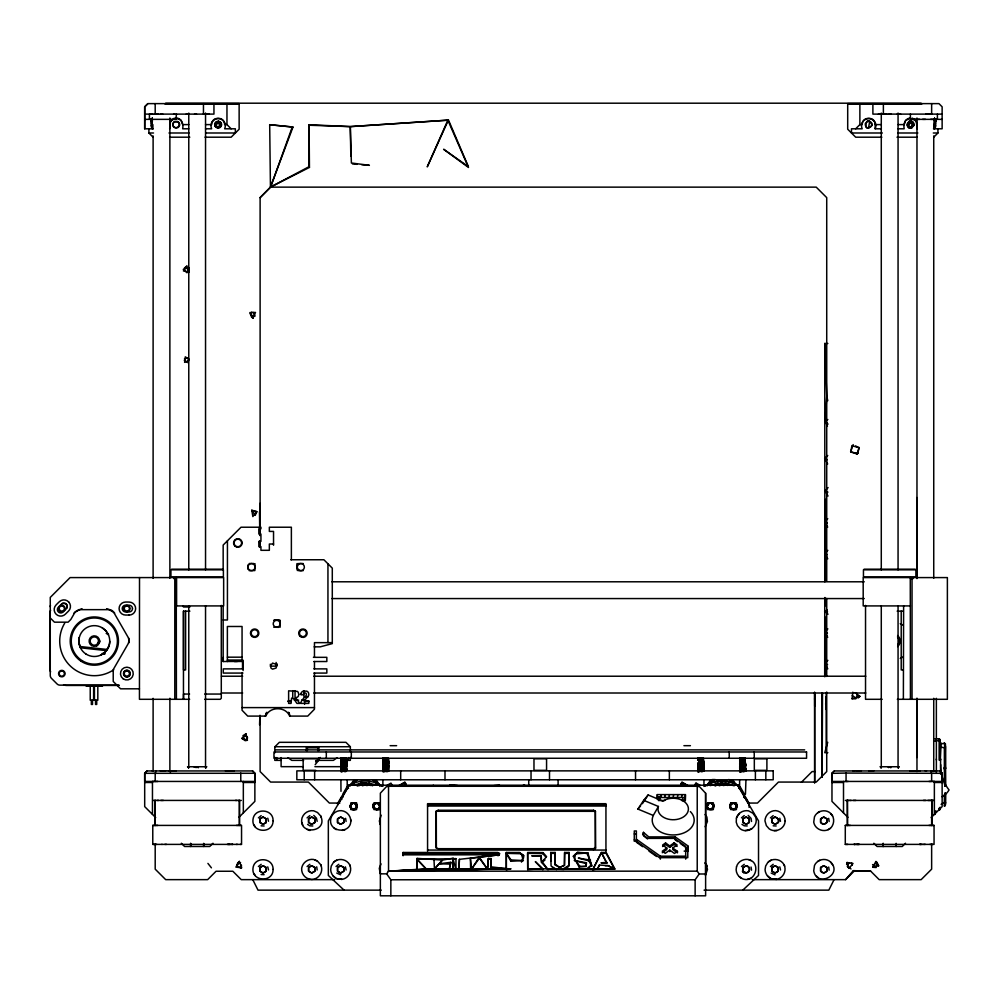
<?xml version="1.0" encoding="UTF-8"?>
<svg xmlns="http://www.w3.org/2000/svg" width="999" height="999" viewBox="0 0 999 999"><rect width="100%" height="100%" fill="white"/><g stroke="black" fill="none" stroke-linecap="round" stroke-linejoin="round"><path stroke-width="1.5" d="M153.346 128.796L144.693 128.796L144.693 106.806L147.889 103.621L239.136 103.621L239.136 129.221L231.156 137.2L204.995 137.2M252.535 770.953L147.09 770.941L144.693 773.338L144.693 781.443L254.87 781.443L254.857 773.276L252.535 770.953L254.87 773.338L254.87 801.373L238.886 817.357M152.248 124.688L152.248 126.698L150.999 126.698L152.248 126.686L152.248 120.879L150.999 120.829M152.248 119.118L152.248 118.307L152.248 120.28L150.999 119.705L152.248 119.88L152.248 125.075L150.999 125.075L152.248 125.075M155.757 800.424L154.87 800.424L154.882 825.411L239.448 825.411L239.448 800.424L238.436 800.424M154.558 825.411L152.772 825.411L152.772 844.392L241.546 844.392L241.546 825.411L236.438 825.411M260.115 534.515L260.115 197.627L270.442 187.138L309.44 167.407L309.078 124.713L350.299 126.611L447.852 120.167L468.494 167.47L443.618 149.251L468.406 166.683M379.945 804.058C382.242 810.926 370.916 811.001 373.226 804.07M380.357 873.838L386.65 873.838L388.536 871.19L388.536 786.275L697.227 786.275L699.637 786.787L705.619 793.218L705.619 895.803L380.357 895.803L380.357 793.181L386.338 786.737L388.536 786.275M499.363 786.013L499.363 784.914M569.068 852.472L568.943 865.559L567.195 867.482L569.08 865.559L569.068 852.472L564.622 852.472L564.622 865.284L559.665 867.432L555.194 864.959L555.157 852.472L550.711 852.472L550.874 861.113M595.454 847.314L595.466 811.325L593.493 810.251L438.274 810.251L436.151 811.263L436.163 847.627L438.136 848.688L593.656 848.688L595.454 847.314L595.466 848.7L595.242 811.45L593.493 810.251M685.689 859.152L685.689 846.415L674.325 838.373L647.889 838.373L642.669 834.689L643.431 832.342L648.751 836.887L675.199 836.887L687.787 845.791L687.787 857.666L659.465 857.666L634.278 839.847M705.619 793.218L705.619 873.988L699.225 873.988L695.129 879.769L695.129 895.803M826.198 702.584L826.198 696.84L826.198 697.727M834.365 770.941L831.967 773.338L831.967 781.443L942.132 781.443L942.132 773.313L939.734 770.941L834.29 770.953L831.967 773.276L831.967 801.373L847.939 817.357M916.97 757.529L916.97 698.363L916.97 771.553M916.97 497.527L916.97 578.483L916.97 117.994M931.955 800.424L931.955 825.411L931.955 800.424L927.909 800.424M928.945 825.411L934.053 825.411L934.053 844.392L931.493 844.392M934.577 119.168L934.577 118.469L934.577 125.062L935.838 125.075L934.577 125.062M934.577 124.101L934.577 119.705L935.838 119.705L934.577 120.217L935.838 121.129M936.363 759.927L936.363 759.04M939.122 760.139L939.135 740.534L940.209 739.859L939.247 738.86L940.159 739.984L940.146 743.069M944.754 786.013L945.354 745.716L945.391 768.506L944.317 769.055L945.354 767.669M155.195 781.443L155.207 773.051L156.181 770.941M259.815 546.291L259.827 541.695M259.84 535.564L259.902 503.384L259.902 534.952M523.526 858.054L523.638 855.544L519.218 852.509L506.318 852.472L506.318 869.692L510.764 868.843L491.171 867.956L491.196 858.628L488.349 858.403L487.524 869.18L388.536 871.19L426.86 868.793L455.956 868.793M814.66 692.295L814.684 699.6M846.053 781.443L846.066 773.064L942.132 773.313L942.132 806.618L931.155 817.607M935.838 119.705L934.577 119.705L934.577 120.979L935.838 120.991M940.171 759.877L940.159 739.984M940.571 759.927L940.571 758.978L940.571 774.05M944.754 793.406L944.742 803.683L944.754 793.331M945.379 785.326L945.316 766.62L944.192 767.569L945.504 768.069L944.754 769.255L944.767 786.163M735.476 809.565L731.518 809.065L729.969 806.717L729.982 804.133L729.994 808.216M822.127 777.247L822.502 693.406M940.284 760.451L941.145 743.056L940.946 744.18L940.109 742.045L940.121 746.478L940.646 744.155L944.405 743.119L945.429 743.768L945.429 785.489M259.902 511.775L259.79 535.302L259.49 511.775M453.134 858.253L453.071 869.018L455.956 869.692L455.956 858.641L417.082 859.29L416.683 869.105L417.157 858.403L442.482 860.052L453.134 858.253L453.071 869.018L434.465 868.968L388.536 871.19L697.227 871.165L699.225 873.988M814.684 698.289L814.684 706.118M824.699 676.273L824.737 616.583M945.429 794.392L945.366 804.282L945.366 793.044M337.525 822.464L337.55 818.805L340.709 817.02L343.843 818.793L343.893 822.452L340.709 824.325L337.525 822.464L340.709 824.287L343.893 822.452L343.856 818.83L340.709 817.02L337.562 818.83L337.562 822.477M824.787 676.798L824.737 598.126M945.429 793.169L945.416 805.032L944.355 805.931L944.392 794.692M657.255 799.05L657.305 794.605L685.414 794.617L685.339 800.536L681.58 800.499M824.849 581.855L824.762 343.481L827.846 343.481M493.906 785.639L499.363 785.239M824.812 606.293L824.924 597.514M152.248 124.076L152.248 118.307L152.248 128.796M744.455 794.255L743.855 797.414L744.455 794.255L740.222 786.912C730.182 779.495 715.684 779.083 705.232 785.901M712.387 809.565L708.428 809.065L706.892 806.668L708.104 803.633L710.701 802.846L712.662 803.82L713.686 805.781L712.687 808.553L711.425 809.402L708.553 809.14L706.905 806.792L706.905 804.158L706.905 808.216M555.144 864.222L559.665 867.432L564.285 865.309L564.622 852.472M150.986 119.73C152.785 118.569 152.959 122.877 150.999 121.741M188.873 271.903L186.85 265.746L183.416 270.941L188.873 271.903L188.961 269.006M433.129 786.076L433.266 785.226M876.248 866.058L876.423 861.638L878.633 865.808L872.701 867.269L875.936 861.413L878.633 865.808M470.616 869.03L470.404 858.266L479.258 857.229L479.408 858.178L471.491 869.13L463.336 868.843L458.978 869.692L459.403 859.34L499.313 854.807L499.537 853.396L402.834 853.371L403.134 855.743L403.121 852.472L497.952 852.472L499.313 854.807L497.952 855.731L499.537 853.396M458.978 869.692L459.403 859.34M685.264 800.536L685.414 794.617M373.226 806.518C372.927 799.899 383.828 804.058 378.708 808.84A3.447 3.447 0 0 1 375.124 809.252L373.676 807.879M706.905 806.792L708.578 803.296L712.437 802.834M356.693 806.88L355.082 803.396L352.709 803.046L350.824 804.445L350.274 806.268L350.986 808.166L352.51 809.265L355.669 808.503L356.693 806.73L354.92 803.296L352.46 803.084L350.262 806.455L352.684 809.34L354.595 809.202L356.693 806.73M825.723 354.283L824.762 343.481L826.785 396.191L825.149 420.691L827.422 426.336M491.171 867.956L491.196 858.628L488.349 859.302L487.524 869.18L506.231 868.68L491.258 866.845M586.438 862.786L585.864 863.486L574.238 860.489L586.438 862.786L586.188 866.345L579.133 867.032L573.339 856.28L577.472 852.422L587.949 852.934C592.694 871.715 594.055 869.23 587.012 853.521L577.472 852.422L573.339 856.28M898.413 767.756L898.488 766.957L898.338 767.794M169.668 128.796L170.504 121.379L174.201 118.369M510.764 868.843L388.536 871.19L433.554 869.08L426.86 869.692L417.082 859.29L417.157 858.403M944.342 805.931L945.116 805.619L945.441 802.06L941.108 804.332M825.686 499.288L824.749 508.141L824.837 581.206M169.668 124.6L170.567 121.266L174.338 118.332M188.037 362.824L188.511 358.529M729.969 806.717L730.169 804.994L731.955 803.096L734.877 803.196L736.713 806.53L734.515 809.402L731.63 809.14L730.556 808.104L730.232 804.869L731.967 803.109L733.79 802.846L736.588 805.157A3.521 3.521 0 0 1 735.726 808.616L732.954 809.552L730.906 808.653L729.969 806.618L730.494 804.245L732.292 802.971L735.764 803.833L736.775 805.781L736.226 807.991L733.016 809.565M236.688 865.721L241.121 868.143L241.471 865.109M855.868 698.801L852.047 698.726L852.846 692.17M935.838 123.139L934.577 123.139L934.577 126.686L935.838 126.686L934.577 126.698L934.577 121.541M831.967 773.338L846.066 773.064M593.481 849.874L593.656 848.688M859.003 447.377L857.904 453.309L850.898 452.185L851.872 445.591L859.14 447.839L856.98 454.07L850.624 451.623L853.183 444.605M511.088 859.939L523.401 860.576L510.889 861.275L511.088 859.939L506.318 853.358L521.328 853.745L522.989 859.215M657.305 794.605L657.354 797.564L660.589 797.514L661.051 794.63M660.589 797.514L677.372 797.527L677.834 794.63M664.785 797.502L665.247 794.63M668.98 797.514L669.442 794.63M673.176 797.502L673.638 794.63M745.454 794.18L745.928 780.419M677.372 797.527L681.58 797.427L682.03 794.63M350.761 819.679C352.135 835.164 326.648 832.504 331.069 817.731A10.152 10.152 0 0 1 339.41 810.713C345.442 809.939 350.924 815.159 350.774 821.153M945.504 768.069L944.767 771.89M868.768 126.598L869.679 121.566M450.849 862.299L449.3 869.005L450.849 862.299L439.135 863.785L434.465 868.968L471.491 869.13L479.258 857.229L499.313 854.807L402.959 854.844M574.5 859.165L575.561 853.883L587.949 852.934M846.615 864.547L847.04 862.499L853.021 863.461L849.1 868.343L847.314 866.495M911.85 127.86L912.449 125.087M155.682 817.607L144.693 806.618L144.693 773.338L147.09 770.941M735.876 808.166L733.953 809.427L730.569 807.766L730.119 805.931L730.981 804.058L734.44 803.196L736.313 805.019L735.788 808.278L733.691 809.44L731.605 808.878L730.157 805.743M707.03 805.918L709.727 802.971L712.125 803.571L713.461 806.193L711.987 808.915L708.766 809.04L707.504 807.791L707.03 805.918L707.854 804.083L709.977 802.959M356.855 804.058C359.228 809.702 349.5 811.7 350.199 805.619C351.273 799.849 360.352 804.719 355.632 808.84A3.571 3.571 0 0 1 351.785 809.352M713.686 805.781L713.149 807.991L709.939 809.565L707.829 808.653L706.892 806.618L707.404 804.245L709.203 802.971L711.138 802.896L713.498 805.157A3.521 3.521 0 0 1 712.637 808.616L709.864 809.552M170.479 772.202L170.18 770.941M827.734 742.307L824.762 752.684L827.846 752.684M402.834 853.371L403.121 852.472M521.478 862.112L523.638 855.544L519.218 852.509M546.166 857.379L542.732 853.583L543.069 852.622L527.634 852.472L527.722 869.567L542.869 868.793L542.869 869.692L535.314 861.613L542.869 868.793M318.594 760.364L315.172 764.672M66.945 607.854L66.596 604.432A2.46 1.798 45 0 0 65.809 603.671L62.388 603.446M109.028 645.741L106.443 650.624L80.457 647.802L79.058 643.244A36.938 23.739 6.2 0 1 79.296 637.649L79.146 638.361A37.163 23.889 6.2 0 0 78.933 641.982L79.895 646.503L107.268 649.475L108.741 646.565A36.901 23.714 6.2 0 0 109.753 641.246M826.722 581.306L826.722 197.627L816.22 187.138L270.442 187.138L292.969 127.085L292.295 126.935L270.604 187.138L260.115 197.627M255.881 514.123L256.818 511.65L251.81 510.214L252.847 516.57L256.818 511.65L252.322 511.038L251.81 510.214M379.707 807.08L378.459 803.658L375.349 803.208L373.389 806.255L375.387 809.153L378.384 808.865L379.795 806.842L379.395 804.682L377.572 803.084L375.162 803.283L373.738 804.757L373.451 806.905L376.473 809.44L378.521 808.753L379.795 806.842M381.006 863.86L379.295 868.306L380.144 873.226M218.431 128.009L220.492 122.765M186.963 272.814L188.499 268.881M252.934 318.256L255.507 312.425L249.825 312.587L252.934 318.256L251.186 316.596M730.119 805.931L732.579 803.059M735.788 808.278L736.363 805.132L734.315 803.171L732.404 803.121M96.853 645.666L99.45 639.934M736.7 804.07L735.851 808.503L734.265 809.452M589.472 867.294L591.146 865.284L586.463 868.98L614.885 869.005L608.116 865.634L599.425 865.034L597.477 869.03L592.744 869.692L601.46 852.472L606.168 852.472L614.885 869.005L527.634 868.793M833.853 880.069L828.82 890.146L704.07 890.146M736.75 817.257L739.422 813.423M320.254 757.479L318.132 760.364M705.419 875.474L707.479 869.417L706.393 864.684L704.819 862.936M592.744 869.692L601.46 852.472M381.156 815.184L379.37 820.991L380.144 824.512M653.284 815.459L658.416 806.468L643.681 800.336L637.924 809.078L653.284 815.459A20.991 14.835 0 0 0 676.286 834.802A20.991 14.835 0 0 0 690.334 811.563M337.762 804.295L342.357 796.328M337.762 804.732L347.202 788.361L348.539 788.361M694.38 785.714L695.878 783.116M694.717 785.714L696.216 783.116L700.112 785.364M337.425 803.77L342.07 795.816M349.313 785.214L328.334 820.891L328.334 875.449L344.068 890.146M944.417 768.331L945.366 766.77L945.391 768.506L944.417 768.331L945.329 768.656L945.429 785.676M239.36 861.4L235.876 867.12L241.733 867.756L239.36 861.4L237.462 863.261M707.017 805.182L707.841 803.845M730.094 805.182L730.931 803.845M642.382 803.708L648.139 794.967L662.874 801.098A15.21 10.752 0 0 1 687.112 804.632A15.21 10.752 0 0 1 674.575 819.704A15.21 10.752 0 0 1 658.416 806.468M214.897 126.149L218.331 120.954L220.342 127.11L214.897 126.149L217.258 127.385M705.169 826.785L707.417 821.465L706.88 817.007L705.082 814.472M658.89 798.963L660.439 796.94M541.233 855.706L532.017 855.881L541.233 855.706L541.57 862.399L548.051 869.692L542.22 861.787L546.565 856.643L543.069 852.622M250.212 313.998L251.748 312.125M637.924 809.078L640.596 805.856M643.681 800.336L648.139 794.967M752.222 879.644L845.604 879.644L853.321 870.641L870.791 871.253L879.182 879.644L921.153 879.644L931.642 869.155L931.642 844.18M579.133 867.032L579.782 866.295L586.188 866.345L585.864 863.486M939.122 808.478L940.159 809.053L939.21 810.152L940.196 809.24L940.146 807.18M944.392 784.065L944.367 747.627L945.379 746.478L944.405 743.119M244.056 739.934L241.908 738.398L245.954 733.84L247.39 740.284L245.117 740.696L247.627 737.886M458.978 868.793L434.465 868.968L442.482 860.052L439.135 863.785L450.499 864.098M828.021 496.053L825.149 490.821L828.084 487.587M196.004 767.619L197.153 766.957L198.339 767.756M888.523 767.619L889.659 766.957L890.846 767.756M659.415 798.676L661.375 796.628M827.796 668.818L824.899 663.461L827.859 660.351M827.771 558.803L824.812 553.496L827.834 550.337M63.761 611.276L63.474 611.563A3.359 3.359 0 0 1 58.604 612.162A3.359 3.359 0 0 1 58.342 607.255A95.392 95.392 0 0 1 61.613 603.995A3.359 3.359 0 0 1 66.359 604.145A3.359 3.359 0 0 1 66.196 608.891L65.509 609.54A3.359 3.359 0 0 1 64.823 610.214L64.535 610.489M827.721 637.325L824.812 631.955L827.859 628.87M184.153 268.469L185.951 266.658M105.307 651.91L104.246 652.884A3.809 0.887 -34.1 0 1 103.122 653.771L100.724 655.107M827.696 527.122L824.699 521.74L827.771 518.656M147.889 103.621L144.693 106.806L144.693 128.796M855.681 128.796L859.877 124.6L859.877 103.621M212.987 843.256L209.753 846.49L184.565 846.49L181.319 843.243M933.74 137.2L937.936 132.992L937.936 128.796M801.373 782.304L812.1 771.578L815.072 771.578M845.604 879.644L853.995 871.253L870.791 871.253M905.519 843.243L902.259 846.49L877.085 846.49L873.838 843.256M827.671 463.961L824.674 458.504L827.746 455.494M346.641 762.062L341.496 762.574L342.245 762.986M346.641 761.013C334.34 761.388 347.739 762.262 346.104 760.913M346.616 762.349L341.483 762.587M346.616 763.136L341.496 763.623L346.616 763.361M346.104 767.207C348.102 768.243 339.772 767.657 342.245 768.231M384.215 761.937L383.454 761.538L388.074 760.913M383.454 761.8L388.074 761.176M384.453 767.207L383.466 766.77L388.074 766.158M388.586 762.087L383.466 762.612L388.586 762.312M388.611 765.209C376.024 765.571 389.972 766.433 388.074 765.109M702.709 759.49L698.226 759.702L702.622 759.053M703.358 763.398L698.251 763.661L703.358 763.361M698.076 771.615L702.846 770.354M740.734 767.157L740.222 766.77L744.817 766.158M740.197 767.844L745.354 767.319L740.734 767.944M745.329 763.136L740.222 763.661L745.329 763.361M740.734 765.846L745.354 765.209L740.734 766.108M540.996 857.791L541.57 862.399L544.617 860.064M911.7 121.553L907.204 125.774L912.237 127.61L911.7 121.553L913.061 122.315L907.179 124.675L910.676 127.06M742.794 890.146L758.528 875.449L758.528 820.891L737.549 785.214M940.321 747.976L941.133 747.24L944.367 747.627M858.054 698.001L859.889 696.365L855.306 692.694M847.364 864.734L849.262 863.049M856.98 454.07L857.904 453.309M307.08 817.869L309.865 815.609M258.391 817.869L261.164 815.634M258.391 866.545L261.164 864.31M307.08 866.545L309.852 864.31M336.039 866.545L338.811 864.31M741.483 817.831L744.255 815.596M741.483 866.545L744.255 864.31M770.429 866.545L773.201 864.31M770.429 817.869L773.201 815.634M342.145 759.277L340.909 758.99L342.145 758.828M340.909 759.115L341.845 758.978M340.934 761.101L346.278 760.689M341.333 763.398L346.278 762.786M341.845 764.098L340.909 764.36L346.278 763.835M340.934 765.434L341.845 765.147M342.482 766.158L341.009 766.508M346.553 761.85L346.965 761.55M341.333 767.594L342.482 767.207M341.333 768.643L346.278 768.031M347.177 764.735L346.553 764.997M347.177 765.821L346.553 766.046M341.146 770.716L342.145 770.679M346.278 770.916L340.909 771.703L342.482 771.403M347.177 768.93L346.553 769.193M383.304 759.203L387.849 758.266M382.904 760.189L384.453 759.864M382.904 761.238L383.816 760.951M384.453 758.94L388.936 758.653M388.074 764.06L382.904 764.385L383.541 764.123M382.879 764.36L383.816 764.098M384.116 761.063L388.936 760.751M383.304 765.496L383.816 765.147M388.936 761.55L387.6 761.912M384.116 767.22L382.904 767.494L383.541 767.269M384.453 768.256L382.904 768.543L383.541 768.318M388.936 764.947L387.6 765.059M383.117 770.716L384.453 770.354M382.879 770.654L384.116 770.679M382.879 771.703L388.524 770.941M698.313 764.123L697.889 764.422M697.764 767.332L698.313 767.269M703.933 762.674L698.9 763.161M703.933 764.772L702.384 765.059M702.384 766.108L703.958 765.808L703.296 765.696M697.652 771.703L698.9 771.727M698.588 769.617L703.958 768.955L698.763 769.255M702.384 769.255L703.933 768.93M702.709 770.291L703.933 769.979L702.384 770.304M702.709 771.34L703.958 771.053L703.296 770.941M739.735 758.94L740.871 759.277M740.047 760.127L740.871 760.326M739.622 760.164L740.734 759.814M739.622 761.213L745.266 761.063M741.196 763.011L740.047 763.398M739.622 763.311L740.734 762.961M740.047 764.322L740.284 764.472M739.622 764.36L740.559 764.098M739.622 766.458L741.196 766.158M739.622 767.507L741.196 767.207M739.622 768.556L744.992 768.031M739.622 770.654L740.871 770.366M745.691 765.996L745.266 765.696M739.622 771.703L740.871 771.415M745.691 770.192L744.68 769.842M745.691 771.253L744.68 770.891M315.934 761.775L317.395 760.364L333.379 760.364L337.15 757.704M541.57 862.399L544.842 859.964M665.571 842.956L665.571 844.442L669.767 847.402L669.767 845.928L665.571 842.956L662.599 845.054L666.808 848.026L666.808 849.5L662.275 852.709M662.599 846.54L665.571 844.442M666.808 848.026L662.275 851.223L665.247 853.321L669.767 850.124L674.475 853.446L677.447 851.348L672.739 848.026L677.11 844.929L674.15 842.831L669.767 845.928M669.767 847.402L674.15 844.317L674.15 842.831M334.19 861.775L336.663 860.189M768.581 861.775L771.053 860.189M828.171 829.62L830.094 828.396M817.744 812.761L819.742 811.513M817.744 861.45L819.742 860.189M276.124 666.121L277.06 663.885L276.111 668.019L272.552 669.168L270.954 668.019L270.354 664.285M438.274 810.251L436.276 811.463L436.363 848.326M245.954 733.84L242.982 735.639L247.09 736.625M711.188 809.452L713.673 806.543L713.623 804.07M266.196 822.502L266.196 818.83L263.049 817.045L259.902 818.83L259.877 822.489L263.049 824.35L266.196 822.502L266.196 818.868L263.049 817.045L259.902 818.868L259.902 822.502L263.049 824.312L266.233 822.477M266.196 871.19L266.196 867.507L263.049 865.733L259.902 867.519L259.877 871.178L263.049 873.039L266.196 871.19L266.196 867.544L263.049 865.733L259.902 867.544L259.902 871.19L263.049 873.001L266.233 871.165M775.062 817.032L771.94 818.868L771.915 822.477L775.099 824.35L778.246 822.502L778.271 818.855C769.317 814.322 782.08 818.606 778.246 822.502L775.099 824.312L771.94 822.502L771.94 818.868L775.099 817.045M749.325 871.165L746.141 873.039L742.969 871.165L742.994 867.507L746.141 865.733C750.699 865.983 750.724 872.751 746.153 873.001L742.994 871.178L742.994 867.507L746.153 865.733L749.3 867.544L749.3 871.178M828.034 614.185L824.637 611.413L827.135 609.964M387.063 785.364L390.959 783.116L392.457 785.714M398.626 785.776L404.682 782.279L405.731 784.09M398.951 785.776L405.007 782.279L406.056 784.09L403.633 785.489M595.466 811.325L436.151 811.263M309.078 124.713L309.078 166.683L270.442 187.138L269.693 124.713L292.295 126.935M236.825 864.51L240.572 862.686M707.105 784.789C716.733 779.482 729.108 779.844 738.398 785.701M589.01 860.876L590.521 860.176L578.359 858.066L589.01 860.876L591.346 865.683M184.44 358.953L187.263 357.717M827.859 419.53L825.149 420.691L828.021 424.15M751.623 829.058L745.142 830.594M188.761 360.676L184.59 362.362L185.302 356.818L188.936 359.29M355.557 802.846L351.061 803.87L350.349 807.354M378.646 802.846L374.138 803.87L373.426 807.354M711.188 785.239L717.894 783.378M341.908 879.382C348.663 878.421 352.647 870.791 349.638 864.684C346.428 858.915 338.249 857.679 333.516 862.274L331.256 866.021L330.669 869.592A10.614 10.614 0 0 0 336.451 878.596L341.908 879.382L336.451 878.596M776.31 879.382C783.054 878.421 787.05 870.791 784.028 864.684C780.818 858.915 772.652 857.679 767.906 862.274L765.659 866.021L765.059 869.592A10.614 10.614 0 0 0 770.841 878.596L776.31 879.382L770.841 878.596M710.127 785.614L721.078 783.129L730.356 784.327M346.641 767.319L341.496 767.819L342.245 767.969M383.466 767.032L388.074 766.42M698.251 759.69L702.622 759.315M698.251 771.228L702.846 770.616M740.222 767.032L744.817 766.42M214.723 124.575L219.043 123.214M184.69 268.918L189.011 267.57M852.047 698.726L859.889 696.365M341.009 760.127L342.145 759.877M341.845 760.951L341.009 761.25M346.553 760.801L346.778 760.476M340.934 763.298L341.845 763.049M347.177 761.725L346.278 761.475M342.844 765.084L341.009 765.459M346.278 765.933L340.909 766.333M340.934 767.494L346.278 766.72M340.934 768.543L342.482 768.256M382.904 759.09L383.816 758.853M389.073 765.846L387.6 766.108M384.453 769.305L382.904 769.63M383.117 771.515L383.541 771.465M703.845 761.65L698.588 762.262M703.845 761.775L702.384 761.912M697.764 766.283L698.313 766.221M744.355 758.765L745.504 758.378M745.266 763.948L745.816 763.661M745.928 764.759L744.68 764.735M745.928 765.808L745.266 766.046M745.266 769.193L745.928 768.955L744.68 768.793M740.871 771.727L739.647 771.69L744.355 771.228M745.928 770.004L744.68 769.979M745.928 771.178L744.68 771.028M342.307 830.406L345.142 829.669M747.751 879.12L750.586 878.371M455.956 858.641L453.134 859.302L455.956 869.692M341.009 758.104L341.808 757.941L340.934 758.091M383.104 758.004L384.116 758.216L383.117 758.129M341.67 771.178L346.641 770.729L341.67 771.053M383.641 771.178L388.611 770.729L383.641 771.053M703.296 761.063L698.763 761.65M703.296 761.325L698.763 761.912M703.296 762.112L698.251 762.612L703.296 762.374M745.266 761.325L740.734 761.912M745.266 762.112L740.222 762.612L745.266 762.374M346.553 758.703L346.965 758.653M342.245 759.839L340.934 760.014L342.145 760.326M341.845 762L340.909 762.137L346.278 761.738M346.965 762.849L342.145 763.161M346.553 767.095L346.965 766.795M342.482 769.305L340.909 769.48L346.278 769.093M389.073 761.65L388.249 761.475M341.009 770.616L342.482 770.354M388.936 762.849L387.6 762.961M383.541 766.221L382.879 766.458L384.453 766.158M387.6 767.157L388.936 766.795M382.979 768.518L388.074 768.256M383.816 768.431L389.148 767.881M387.6 769.255L388.936 768.893M697.889 759.964L702.622 760.102M703.196 764.098L697.652 764.235M703.845 763.748L698.9 764.21M703.845 765.846L698.9 766.308M697.889 768.368L698.313 768.318M697.889 770.466L703.383 769.68L698.763 770.042M697.889 771.515L698.313 771.465M744.68 768.93L745.816 768.993M697.652 757.941L698.563 757.941L697.889 758.129M740.047 758.154L739.735 758.104M910.551 118.082C905.082 118.094 903.171 124.276 904.157 128.796L898.051 128.796M342.245 765.084L341.483 764.947L346.104 764.322M346.291 765.559L341.496 765.758L346.778 765.846M346.291 768.718L341.496 768.868L346.778 768.993L345.629 769.255M384.215 765.084L383.454 764.947L388.074 764.322M384.215 769.28L383.454 769.155L388.074 768.518M702.846 758.241L703.383 757.941M745.354 757.941L744.817 758.241M910.713 118.082L905.594 120.467L904.157 124.6L898.051 124.6M341.146 770.591L346.278 770.142M346.104 770.354L346.965 770.067M387.6 770.304L388.936 770.067M698.9 758.965L703.533 758.378M703.533 758.678L702.709 758.303M703.533 759.727L702.709 759.352M697.889 763.248L699.225 763.011M739.859 759.053L741.196 758.815M739.859 761.151L740.559 760.951M739.859 762.2L740.559 762M739.859 764.297L741.196 764.06M740.559 765.147L739.647 765.296L744.992 764.884M744.817 770.354L745.928 770.129M346.104 759.065L341.483 759.44L346.104 758.803M388.074 759.065L383.454 759.44L388.074 758.803M346.104 766.42L341.483 766.795L346.104 766.158M346.104 769.567L341.483 769.942L346.104 769.305M346.104 770.566L345.629 770.304M388.074 769.567L383.454 769.942L388.074 769.305M698.763 760.389L702.622 760.364M698.763 763.798L699.225 764.06M698.763 764.585L703.196 764.36M744.592 759.315L740.546 759.789M702.846 765.109L698.763 765.846M744.592 760.364L740.734 760.863M698.763 766.895L703.358 766.508L698.251 767.032L699.225 767.207M702.846 767.207L698.251 767.856L702.846 767.469M702.846 768.256L698.763 768.993M745.167 764.36L740.734 765.059M740.734 768.993L745.329 768.606L740.734 769.255M740.734 770.042L745.329 769.655L740.734 770.304M740.734 771.091L745.354 770.729L740.734 771.353M744.817 770.566L744.68 770.291M934.877 741.033L939.135 740.534M150.999 118.956L152.248 118.819M345.879 758.266L341.496 758.641L342.245 758.79M342.245 759.577L341.82 759.789M345.879 760.364L341.496 760.739L342.245 760.888M342.245 761.675L341.496 761.787L342.245 761.937M342.245 763.773L341.496 763.885L342.245 764.035M384.215 759.577L383.791 759.789M387.849 760.102L383.466 760.476L387.849 760.364M384.215 760.626L383.466 760.776L384.453 760.913M342.245 765.871L341.496 765.983L342.245 766.133M342.245 766.92L341.496 767.032L342.245 767.182M384.215 762.724L383.466 762.836L384.453 763.011M388.411 763.049L383.466 763.623L388.411 763.311M384.215 763.773L383.466 763.885L384.453 764.06M384.215 764.56L383.466 764.672L384.215 764.822M342.245 769.018L341.496 769.13L342.245 769.28M342.245 770.067L341.496 770.179L342.245 770.329M384.215 765.871L383.466 765.983L384.215 766.133M388.074 767.207L383.466 767.819L388.074 767.469M384.215 767.969L383.466 768.081L384.215 768.231M384.215 768.755L383.466 768.868L384.215 769.018M384.215 770.067L383.466 770.179L384.116 770.366M150.999 120.292L152.248 120.167M346.778 758.553L342.482 758.94M342.482 759.989L346.278 759.377M346.553 759.752L346.778 759.427M346.553 760.664L342.145 761.063M346.778 761.7L342.145 762.112M388.748 758.553L385.602 758.74M383.541 759.927L382.904 760.052L384.116 760.326M342.145 764.21L347.177 763.723L346.553 763.948M384.116 760.014L388.249 759.377M383.541 760.976L383.304 761.3M388.524 760.664L387.6 760.739M383.541 762.025L382.904 762.287M346.778 765.896L345.629 766.108M383.816 762L383.304 762.349M388.748 761.7L383.541 762.249M383.541 763.074L382.904 763.199L383.816 763.049M388.748 762.749L384.116 763.161M346.553 768.019L345.629 768.206M384.116 764.21L389.073 763.798L387.6 764.01M383.541 765.172L382.904 765.434M388.748 765.896L383.816 766.333M383.816 767.382L388.524 766.745M387.6 768.081L388.524 767.794M383.541 769.367L383.304 769.692M383.541 770.541L382.904 770.541M388.748 770.092L383.816 770.529M698.313 759.927L697.652 760.039M698.313 763.199L698.9 763.473M745.266 759.752L744.68 759.352M698.313 765.172L697.889 765.471M698.588 765.147L698.9 765.571M745.266 760.801L744.68 760.401M699.225 766.158L698.076 766.37L698.9 766.62M698.076 767.419L698.9 767.22M745.504 762.749L744.355 762.961M745.504 763.798L744.355 764.01M698.313 769.367L698.076 769.692M745.504 764.847L744.355 765.059M745.266 764.997L745.928 764.884M740.559 766.333L739.622 766.333M745.504 765.896L744.355 766.108M745.266 767.095L744.68 766.695M745.266 768.144L743.606 768.256M744.355 769.13L740.284 769.717M745.504 769.043L744.68 769.242M745.504 771.141L744.68 771.34M745.266 771.29L745.903 771.166M606.868 862.312L600.973 862.849L606.868 863.198L601.735 853.221L606.168 853.358L614.21 868.331M345.879 760.102L341.496 760.476L342.245 760.626M702.622 758.266L698.251 758.678L703.296 758.566M744.592 758.266L740.734 758.765M744.592 759.053L740.734 759.552M744.592 760.102L740.734 760.601M698.588 760.951L698.9 761.375M745.266 758.566L740.871 758.965M740.284 760.052L741.196 759.864M744.355 759.814L744.68 759.49M740.284 761.101L741.196 760.913M740.559 762.125L741.196 761.962M745.266 761.725L744.355 761.912M698.313 769.492L699.225 769.305M744.355 767.157L745.504 766.895L744.68 766.832M345.679 758.016L341.483 758.391L342.245 758.528M387.649 758.016L383.454 758.391L384.215 758.528M702.434 758.016L698.763 758.503M744.405 758.016L740.734 758.503M346.278 758.591L342.145 758.965M346.278 759.64L342.145 760.014M346.278 764.884L344.88 764.972M346.278 767.12L345.629 767.157M383.816 765.284L388.249 764.622M346.278 771.315L345.629 771.353M383.541 769.592L388.249 768.818M383.816 771.578L388.748 770.966M698.9 758.828L698.076 759.028L698.9 759.277M698.588 761.076L702.709 760.539M744.992 759.64L740.871 760.014M744.992 760.689L740.871 761.063M744.992 761.738L740.871 762.112M698.588 765.284L703.845 764.847L702.709 764.735M744.992 762.786L740.871 763.161M744.992 763.835L740.871 764.21M698.588 767.382L703.958 766.982L702.384 767.157M698.588 768.431L703.958 768.031L703.296 767.794M744.992 765.933L740.871 766.308M744.992 766.982L739.622 767.382M698.588 770.529L699.225 770.354M698.588 771.578L699.225 771.403M740.871 769.317L740.047 769.692M744.992 769.093L741.196 769.43M744.992 770.142L741.196 770.479M744.992 771.191L741.196 771.528M344.73 771.727L346.104 771.403M386.7 771.727L388.074 771.403M701.485 771.727L702.846 771.403M743.456 771.727L744.817 771.403M375.437 809.352L378.983 808.578A3.571 3.571 0 0 0 379.932 806.543L378.946 803.795L376.061 802.859M384.116 758.965L384.815 758.79M387.6 759.814L388.748 759.427M342.145 765.259L346.278 764.622M698.9 760.014L703.533 759.427M698.9 761.063L703.958 760.689L702.709 760.401M698.9 761.975L701.635 761.825M702.384 762.961L703.845 762.612M744.355 760.863L744.68 760.539M702.384 764.01L703.845 763.661M699.225 768.256L698.076 768.468L698.9 768.718M702.384 768.206L703.933 768.056L703.021 767.906M702.384 771.353L703.845 771.141L702.709 770.891M384.815 770.466L385.602 770.416M699.225 770.479L702.384 770.179M741.558 768.368L739.622 768.431M742.357 768.318L743.194 768.268M699.225 771.528L702.384 771.228M744.355 770.179L740.047 770.741M934.589 118.943L935.838 118.881M352.347 809.352L355.856 808.616A3.571 3.571 0 0 0 356.855 806.543L356.069 804.045M605.219 865.733L608.116 865.634L612.662 868.331M586.463 868.98L597.477 869.03L599.425 865.034M144.705 773.313L254.857 773.276M568.943 865.559L562.949 868.955L586.238 869.292M388.536 871.19L506.231 868.68M774.1 830.619L776.972 830.569M563.96 869.417L548.051 868.793M658.353 800.524L664.797 800.499M707.954 802.834L711.788 803.196L713.623 806.53L713.199 804.495L710.701 802.821M934.053 825.411L932.317 825.411M854.744 844.392L854.083 844.392M847.676 825.411L845.291 825.411L845.291 844.392L847.851 844.392M848.201 781.443L845.566 781.443M934.053 781.443L932.804 781.443M227.934 844.392L232.58 844.392M175.936 770.941L172.964 770.953L175.374 770.941M934.614 770.941L932.117 770.953M931.83 825.411L847.389 825.411L847.389 800.424L933.94 800.424M155.007 825.411L154.87 800.424M847.514 825.411L847.389 800.424M227.248 844.392L229.87 844.392M231.93 844.392L232.829 844.392M853.958 844.392L854.682 844.392M925.249 844.392L925.161 844.392M684.128 851.111L687.25 851.098L687.175 848.276M165.684 103.197L921.153 103.197M165.11 104.183L239.136 104.183M847.701 104.183L921.715 104.183M144.693 114.111L213.948 114.111L213.948 103.621M942.132 114.111L872.889 114.111L872.889 103.621M150.599 114.111L152.347 114.111M154.246 114.111L158.317 114.111M160.464 114.111L162.775 114.111M173.589 114.111L174.85 114.111M186.176 114.111L187.263 114.111M194.543 114.111L196.516 114.111M205.757 114.111L207.093 114.111M208.179 114.111L209.303 114.111M878.421 114.111L879.357 114.111M884.465 114.111L886.875 114.111M888.96 114.111L891.058 114.111M897.139 114.111L900.661 114.111M925.723 114.111L931.393 114.111M174.413 119.356L175.487 119.356M175.911 119.356L176.448 114.111M911.975 119.356L913.536 119.356M913.81 119.356L915.896 119.356M916.582 119.356L919.629 119.356M922.577 119.356L925.499 119.356M930.693 119.356L932.579 119.356M934.49 119.356L936.238 119.356M144.693 119.356L176.448 119.356M942.132 119.356L910.389 119.356L910.389 114.111M152.248 120.991L150.999 120.991L152.248 121.116M934.577 120.829L935.838 120.829M934.577 121.741L935.838 121.741M150.999 123.139L152.248 123.139L152.248 126.698M188.774 124.6L182.68 124.6L180.944 120.18L176.236 118.082M205.544 124.6L211.638 124.6C212.213 113.574 228.921 118.781 224.65 128.796L235.352 128.796L235.352 132.992L206.019 132.992M231.156 128.796L226.96 124.6L224.65 124.6C224.051 113.511 207.455 118.881 211.638 128.796L205.544 128.796M859.877 124.6L862.187 124.6C862.686 113.586 879.545 118.781 875.186 128.796L881.293 128.796M882.354 132.992L851.485 132.992L851.485 128.796L862.187 128.796C857.929 118.819 874.612 113.536 875.186 124.6L881.293 124.6M188.774 128.796L182.68 128.796C183.704 124.201 181.643 117.932 176.074 118.082M933.491 128.796L942.132 128.796L942.132 106.806L938.948 103.621L847.701 103.621L847.701 129.221L855.681 137.2L881.842 137.2M148.901 128.796L148.901 132.992L153.521 132.992M168.968 132.992L189.036 132.992M897.801 132.992L917.869 132.992M933.303 132.992L937.936 132.992M169.605 137.2L189.822 137.2M897.002 137.2L917.232 137.2M273.539 544.018L269.343 544.018L269.343 550.312L260.939 550.312L260.939 546.64L258.841 546.64L258.841 541.396L260.939 541.396L260.939 534.04L258.841 534.04L258.841 528.796L260.939 528.796L260.939 527.222L241.009 527.222L223.164 545.067L223.164 570.029M290.684 559.752L323.901 559.752L332.292 568.144L332.292 643.618L320.267 646.84L314.136 646.84M249.163 563.523L253.833 563.523M298.489 563.523L303.147 563.523M171.566 569.193L222.752 569.193M864.085 569.193L915.271 569.193M249.163 570.666L254.87 570.554L254.957 563.636M298.489 570.666L303.147 570.666M173.814 578.633L176.561 578.633L176.561 605.918M913.024 578.633L910.276 578.633L910.426 699.3M331.893 581.793L864.26 581.793M331.893 598.563L864.26 598.563M176.398 605.918L223.639 605.918L223.651 577.584L70.092 577.584L50.262 597.414L50.262 675.424A4.196 4.196 0 0 0 51.498 678.396L57.005 683.903A4.196 4.196 0 0 0 59.977 685.139L119.106 685.139M910.439 605.918L863.198 605.918L863.186 577.584L947.377 577.584L947.377 699.3L897.314 699.3M183.329 605.943L183.466 606.967L189.885 606.967M903.62 605.943L903.371 699.3M189.885 611.163L183.466 611.163L183.466 699.3M897.152 611.163L903.371 611.163M223.164 619.979L227.435 619.979L227.435 540.796M274.35 620.192L279.008 620.192M273.738 620.292L279.62 620.292M273.738 627.222L278.821 627.322M332.292 642.644L314.46 642.644L314.46 657.33M227.372 657.18L242.058 657.18M313.424 657.33L326.835 657.33L326.835 661.525L313.848 661.525M227.372 660.052L242.058 660.052M243.069 661.425L234.465 661.513M223.164 605.931L223.164 661.525L237.425 661.425M242.944 668.88L223.277 668.88L223.277 673.076L242.944 673.076M313.848 668.88L326.835 668.88L326.835 673.076L313.848 673.076M903.308 669.929L901.21 669.929L901.21 611.163M221.491 676.223L242.67 676.223M313.748 676.223L865.771 676.223M118.831 685.451L66.771 685.451A8.392 8.392 0 0 1 63.574 684.814M86.176 686.188L102.51 686.188M139.448 688.811L120.567 688.811L113.224 681.468L113.224 669.617L127.909 644.18A7.343 7.343 0 0 0 127.909 636.937L114.598 613.848A6.294 6.294 0 0 0 107.18 609.652L78.921 609.652L75.287 611.75L70.842 619.442L68.107 622.177L54.458 622.177L50.262 617.981M221.491 693.006L242.67 693.006M313.748 693.006L865.771 693.006M189.56 694.055L183.516 694.055L183.516 699.3M204.67 694.055L221.291 694.055M303.958 696.827L308.154 696.827M189.635 699.3L139.448 699.3L139.51 577.584M204.708 699.3L220.242 699.3L221.291 698.251L221.291 605.394M882.179 699.3L865.534 699.3L865.534 605.394M294.305 700.162L298.713 700.162M301.661 700.162L304.595 700.162L304.595 704.233M288.311 700.724L291.333 700.724M287.737 701.398L291.333 701.398M304.595 701.398L309.278 701.398M242.058 707.604L314.46 707.604M390.122 745.679L396.628 745.679M683.915 745.679L690.421 745.679M274.95 746.728L350.349 746.728L350.349 751.273M275.861 749.874L804.682 749.874M343.743 757.941L344.568 757.941M385.714 757.941L386.538 757.941M700.486 757.941L701.31 757.941M742.457 757.941L743.293 757.941M315.721 758.79L303.147 758.79L303.147 770.341L315.721 770.341M281.106 760.364L274.8 760.364L274.8 757.367M303.609 760.364L291.77 760.364L288.012 757.704M345.504 760.364L350.349 760.364L350.349 757.342M187.512 766.745L206.818 766.745M303.346 766.67L281.106 766.67L281.106 757.567M314.885 766.67L342.657 766.67M880.019 766.745L899.325 766.745M193.794 766.745L195.329 766.745M887.849 766.745L889.672 766.745M162.949 770.941L160.34 770.941M232.879 770.941L226.548 770.953M152.21 770.941L153.297 770.941M161.451 770.941L165.672 770.941M168.381 770.941L170.817 770.953M225.462 770.941L231.131 770.953M233.092 770.941L234.003 770.941M853.096 770.941L854.245 770.941M856.143 770.953L861.4 770.941L860.476 770.941M868.718 770.941L873.713 770.941M909.702 770.941L913.948 770.953L911.001 770.941M917.794 770.941L919.43 770.941M925.286 770.953L926.523 770.953M157.83 781.443L152.772 781.443M928.945 781.443L931.056 781.443M144.693 782.492L152.46 782.492M243.331 782.492L254.87 782.492M831.967 782.492L843.506 782.492M934.365 782.492L942.132 782.492M348.251 785.214L738.573 785.214M738.623 788.361L739.897 788.361L749.088 804.282L749.088 807.379M157.055 800.424L158.641 800.424M235.402 800.424L237.038 800.424M853.321 800.424L855.893 800.424M923.438 800.424L925.723 800.424M241.308 800.424L152.997 800.424M845.404 800.424L847.851 800.424M160.814 800.424L163.374 800.424M846.578 800.424L848.638 800.424M849.562 800.424L851.148 800.424M931.33 800.424L932.891 800.424M731.206 802.846L733.641 802.846M350.774 802.846L356.643 802.846M373.851 802.846L379.732 802.846M707.529 802.846L713.411 802.846M730.619 802.846L736.5 802.846M339.86 803.059L329.37 803.059L308.379 782.067L270.604 782.067L260.115 771.578L260.115 715.434M748.476 803.059L757.467 803.059L778.446 782.067L816.22 782.067L826.722 771.578L826.722 692.032M427.572 804.794L605.943 804.794M427.572 806.031L605.943 806.031M353.221 809.565L355.644 809.565M376.311 809.565L378.733 809.565M350.774 809.565L356.643 809.565M373.851 809.565L379.732 809.565M707.529 809.565L713.411 809.565M730.619 809.565L736.5 809.565M157.83 825.411L152.772 825.411M239.797 825.411L241.283 825.411M850.349 825.411L845.291 825.411M634.278 833.928L636.375 833.928M152.897 844.392L156.768 844.392M923.501 844.392L924.787 844.392M930.893 844.392L845.291 844.392M161.751 844.392L162.138 844.392M236.301 844.392L237.387 844.392M240.322 844.392L241.408 844.392M854.445 844.392L858.99 844.392M929.894 844.392L932.841 844.392M856.942 844.392L859.39 844.392M920.953 844.392L919.679 844.392L922.352 844.392M427.572 850.062L605.943 850.062M550.711 853.358L555.157 853.358L555.194 864.959M564.622 853.358L569.068 853.358M482.405 855.743L485.514 855.743M482.455 856.168L485.477 856.155M636.375 839.235L660.339 856.18L685.689 856.18M334.802 879.644L241.234 879.644L232.842 871.253L216.046 871.253L207.655 879.644L165.684 879.644L155.195 869.155L155.195 844.18M386.65 873.838L390.846 879.769L695.129 879.769M381.243 890.146L258.017 890.146L252.984 880.069M916.47 770.941L915.783 770.941L920.179 770.941M523.326 785.202L524.712 785.202M164.86 844.392L166.483 844.392M934.877 738.835L939.247 738.86M934.577 122.989L935.838 122.989M150.999 122.989L152.248 122.989M542.732 853.583L527.634 853.358L527.722 869.567M945.441 802.397L944.355 802.359L945.116 805.619M309.503 125.25L350.299 126.611L447.852 120.167L427.247 166.883L448.439 119.905L467.807 165.272M934.577 119.855L935.838 119.905M150.999 119.855L152.223 119.693M681.58 797.427L685.264 797.564M312.799 825.986L309.802 825.811L307.592 824.35M352.972 802.859L355.182 803.296M773.164 825.811L776.148 825.986M747.202 825.961L744.218 825.786L741.957 824.362M261.126 825.811L264.111 825.998M261.126 874.5L264.111 874.674M259.553 724.762L259.902 715.446M740.871 761.375L740.734 761.65M744.68 765.783L745.504 765.846M702.709 765.783L703.933 765.783M740.871 768.718L740.047 768.643M702.709 766.695L703.958 766.857L703.296 766.745M698.9 767.669L698.076 767.469M702.709 768.793L702.846 768.518M702.709 769.842L703.845 770.092M384.116 759.277L383.117 759.053M384.116 761.238L383.117 761.275M342.145 759.14L341.146 759.053M383.816 762.262L383.117 762.324M384.116 763.473L383.304 763.398M342.145 761.238L341.146 761.151M384.116 765.571L383.117 765.471M384.116 766.62L383.117 766.395M384.116 767.669L382.979 767.419M342.145 768.718L341.009 768.468M872.701 867.269L876.185 867.519L872.552 864.585M352.497 163.948L357.105 164.323M361.713 164.698L369.393 165.322L351.386 162.999L350.299 126.611L350.824 156.069M455.931 785.751L450.049 785.251L457.392 785.501M698.076 758.029L698.9 758.216L698.251 757.941M745.504 767.944L744.68 767.881L745.928 768.031M740.284 770.766L739.622 770.529M703.296 768.968L703.933 769.068M703.296 769.892L703.933 770.117M384.215 761.675L383.529 761.588M342.245 762.724L341.558 762.637M384.215 766.92L383.466 766.807M342.245 764.822L341.496 764.71L346.104 764.06M341.571 767.619L340.934 767.394M269.693 124.713L292.969 127.085M106.206 633.478L108.142 633.691M107.293 634.003L108.491 634.128M105.07 653.671L102.298 653.371M102.398 653.783L104.658 654.033M740.734 764.797L745.167 764.098M702.846 765.371L698.763 766.108M739.859 758.004L740.871 758.216L740.222 757.941M341.146 758.004L342.145 758.091L341.009 757.979M725.149 783.316L734.24 785.813M824.637 611.413L827.534 611.875M250.849 315.222L255.082 316.071L253.159 312.4M709.727 802.971L712.125 803.571M241.908 738.398L247.39 740.284M307.255 829.545L309.927 830.519M552.385 867.869L556.555 869.53L551.073 865.996L550.711 852.472M733.79 802.821L736.288 804.495L736.763 806.543M940.696 764.71L940.696 764.71A38.024 38.024 0 0 0 949.05 789.934A17.745 17.745 0 0 1 942.057 796.678M748.863 859.739L751.123 860.701M314.448 859.739L316.72 860.701M824.899 663.461L827.597 664.66M771.153 873.051L775.037 874.837M336.75 873.051L340.647 874.837M824.812 631.955L827.447 633.179M912.487 118.332L916.258 121.266L917.157 128.796M825.149 490.821L827.921 492.132M824.812 553.496L827.284 554.695M912.624 118.369L916.333 121.379L917.157 124.6M824.699 521.74L827.209 523.026M855.556 445.904L859.14 447.839M824.674 458.504L827.16 459.852M688.224 785.776L682.167 782.279L681.118 784.09L683.541 785.489M687.886 785.776L681.83 782.279L680.781 784.09L683.204 785.489M102.21 627.809L105.869 630.831L108.516 635.014M184.278 360.389L186.788 362.013M852.247 695.579L855.918 698.014M334.166 828.171L336.263 829.62M739.347 876.697L741.695 878.333M659.902 797.564L658.853 796.827L658.853 800.374M677.709 841.645L675.199 839.859L675.199 836.887M680.232 843.418L687.787 848.763L687.824 851.485M674.15 844.317L677.11 846.415M642.682 846.665L636.375 842.207L636.375 830.956L634.278 830.956L634.278 841.333M648.988 851.123L656.555 856.48M830.806 813.573C825.998 808.653 817.145 810.539 814.472 816.832L813.723 822.14C815.059 829.982 825.149 833.353 830.906 827.859C834.465 823.838 834.764 817.432 830.806 813.573L832.617 816.046M830.806 862.262C825.998 857.342 817.145 859.227 814.472 865.521L813.723 870.828C816.857 888.074 842.994 874.749 830.806 862.262L832.617 864.734M352.048 809.252L350.587 807.879M276.111 664.26L272.552 663.099L270.342 666.146L276.723 666.146L276.111 662.437M847.564 866.42L851.023 868.955M374.9 809.115L373.189 806.031L375 803.184L378.047 803.171L379.932 806.543M351.823 809.115L350.1 806.031L351.923 803.184L354.97 803.171L356.855 806.543M647.539 838.923L643.868 836.088L643.431 832.342M767.457 875.861L770.104 878.034M333.067 875.861L335.701 878.034M744.043 872.614L742.407 871.228L743.993 872.614M816.495 876.185L818.243 877.671M730.606 808.179L731.743 809.202M707.529 808.179L708.666 809.202M939.135 808.253L940.159 809.053M853.321 870.641L853.995 871.253M215.659 125.437L217.507 127.148M183.254 269.368L186.026 271.953M417.082 859.29L426.86 869.692M939.734 770.941L942.132 773.338M148.901 132.992L153.097 137.2M350.349 746.728L345.941 742.319L279.358 742.319L274.8 746.877L274.8 752.871M748.189 815.409L751.036 818.331L751.523 821.465M313.773 815.409L316.433 818.181L317.158 821.315M320.667 815.983L317.52 812.499L313.636 810.776C308.591 810.014 303.684 813.074 302.06 817.894C297.665 835.626 328.546 832.666 320.667 815.983L321.303 817.382M320.679 864.684L317.52 861.175L313.624 859.452C307.967 858.616 302.647 862.574 301.673 868.193A10.302 10.302 0 0 0 307.455 878.446L311.676 879.445C319.018 879.407 323.951 871.24 320.679 864.684L321.291 866.046M711.962 803.483L713.448 806.081L712.15 808.815L708.641 808.978L707.067 805.743M742.544 871.153L744.105 872.976M207.917 863.398L211.426 867.844M934.827 814.51L934.889 812.075M479.408 858.178L487.524 869.18L479.258 857.229M575.674 860.614L579.782 866.295M252.322 511.038L255.419 515.359M253.883 824.812L255.294 826.872M253.883 873.501L255.294 875.549M744.767 795.816L749.4 803.77M744.717 797.177L748.351 803.471M506.318 853.358L510.889 861.275M601.735 853.221L606.868 863.198M309.078 166.683L309.44 167.407M944.804 767.582L945.329 768.656L944.754 748.214M930.656 770.941L931.63 773.051L931.642 781.443M784.028 864.684L784.652 866.058M706.393 864.684L707.017 866.058M349.638 864.684L350.262 866.058M944.317 744.592L945.379 747.077L945.379 766.358M243.519 736.9L244.593 739.435M847.04 862.499L849.1 868.343M301.848 822.414L302.809 825.174M267.757 818.181L268.494 821.253M267.757 866.87L268.494 869.942M851.485 862.686L852.097 865.334M779.794 818.181L780.506 821.315M779.794 866.87L780.519 870.004M345.404 866.87L346.116 870.004M682.642 798.238L683.254 800.936M826.785 396.191L827.784 400.699M828.683 818.356L829.158 821.503M828.683 867.032L829.158 870.179M751.048 867.045L751.535 870.179M345.604 818.331L346.091 821.465M316.72 866.807L317.158 870.004M99.5 640.134L99.575 640.746A12.637 8.117 6.2 0 1 99.363 642.582L96.628 645.791L99.213 643.006A12.512 8.042 6.2 0 0 99.575 641.383M470.404 858.266L471.491 869.13M825.649 703.496L826.073 709.44M856.817 693.306L857.055 697.452M433.941 859.028L434.465 868.968M340.984 791.333L340.909 780.419M259.628 541.133L259.902 547.352M450.049 784.914L450.049 785.826M203.659 843.78L203.671 846.49L203.671 843.343M934.577 120.292L934.577 118.282L934.577 128.796M883.166 843.518L883.166 846.49L883.166 843.343M826.198 700.911L826.198 705.269M240.771 773.051L240.784 781.443M190.647 843.518L190.659 846.49L190.659 843.343M937.399 114.111L937.399 119.356M936.363 698.338L936.363 772.489M934.365 781.443L934.365 814.385M933.953 124.6L933.953 128.796M933.74 135.914L933.74 578.246M933.74 698.289L933.74 771.553M931.642 103.621L931.642 114.111M931.642 816.083L931.642 825.449M912.037 578.633L912.037 699.3M910.576 577.584L910.576 578.633M898.064 113.037L898.064 569.867M898.064 605.731L898.064 767.881M896.178 843.343L896.178 846.49M883.378 103.621L883.378 114.111M881.28 113.087L881.28 569.892M881.28 605.744L881.28 767.894M875.186 124.6L875.186 128.796M843.506 781.443L843.506 812.911M826.722 598.451L826.722 676.435M826.198 693.019L826.198 748.101M821.99 692.856L821.99 777.097M765.833 770.866L765.833 779.782M755.394 770.866L755.394 779.782M754.233 751.972L754.233 758.266M739.622 780.419L739.622 786.413M736.7 804.183L736.7 808.216M729.22 751.972L729.22 758.266M713.623 804.183L713.623 808.216M703.958 780.419L703.958 786.413M697.227 786.275L697.227 871.165M687.787 845.791L687.787 848.763M677.447 851.348L677.447 852.834L672.739 849.5L672.739 848.026M669.767 850.124L669.767 851.598M669.355 770.866L669.355 779.782M660.339 856.18L660.339 859.152M658.403 797.002L658.403 799.737M635.539 770.866L635.539 779.782M606.168 852.472L606.168 853.358M605.943 851.285L605.943 803.696L427.572 803.696L427.572 851.285M558.104 779.782L558.104 785.963M555.157 852.472L555.157 853.358M549.5 770.866L549.5 779.782M531.031 770.866L531.031 779.782M528.721 779.782L528.721 785.589M506.318 852.472L506.318 869.692M488.349 858.403L488.349 859.302M444.992 770.866L444.992 779.782M400.686 770.866L400.686 779.782M390.846 879.769L390.846 895.803M382.879 780.419L382.879 786.413M379.945 804.183L379.945 808.216M373.226 804.183L373.226 808.216M356.855 804.183L356.855 808.216M351.311 751.972L351.311 758.266M348.401 757.567L348.401 760.364M347.202 780.419L347.202 787.911M327.947 563.798L327.947 642.644M326.311 751.972L326.311 758.266M318.881 750.574L318.881 747.776L306.281 747.776L306.281 750.574M317.819 747.776L317.819 750.574M314.648 770.866L314.648 779.782M314.46 661.525L314.46 668.88M314.46 673.076L314.46 709.203L307.742 716.096L289.648 716.096C285.801 706.268 269.655 706.268 265.821 716.096L247.727 716.096L242.058 710.252L242.058 673.076M307.33 747.776L307.33 750.574M304.22 770.866L304.22 779.782M303.958 690.634L303.958 695.779M301.136 693.356L301.136 694.592M297.352 563.636L297.352 566.233M297.352 567.956L297.352 570.554M297.252 563.523L297.252 569.243M295.042 690.634L295.042 699.675M292.732 690.634L292.732 697.702M291.371 559.752L291.371 527.222L269.343 527.222L269.343 531.418L273.539 531.418L273.539 545.242M280.145 620.292L280.145 627.222M276.76 757.567L276.76 760.364M260.115 540.746L260.115 546.99M247.927 564.959L247.927 569.243M243.331 781.443L243.331 812.911M243.107 660.189L243.107 670.541M242.532 661.425L242.532 668.88M242.058 661.425L242.058 626.485L227.372 626.485L227.372 661.525M239.448 800.424L239.448 825.411M226.96 103.621L226.96 124.6M223.277 657.33L223.277 661.525M205.544 113.037L205.544 569.867M205.544 605.731L205.544 767.881M203.459 103.621L203.459 114.111M188.774 113.087L188.774 569.892M188.774 605.744L188.774 767.894M185.614 611.163L185.614 669.929L183.516 669.929L183.516 611.163M176.261 577.584L176.398 699.3M174.8 578.633L174.8 699.3M169.88 117.994L169.88 578.221M169.88 698.276L169.88 771.553M155.195 103.621L155.195 114.111M155.195 816.083L155.195 825.449M153.109 135.914L153.109 578.371M153.109 698.326L153.109 771.553M152.884 124.6L152.884 128.796M152.46 781.443L152.46 814.385M149.438 114.111L149.438 119.356M97.815 685.826L97.815 700.249L94.43 700.249L94.43 685.826M96.716 700.249L96.716 704.445L95.542 704.445L95.542 700.249M93.619 685.826L93.619 700.249L90.235 700.249L90.235 685.826M92.507 700.249L92.507 704.445L91.346 704.445L91.346 700.249M265.397 716.083A12.6 12.6 0 0 1 265.746 714.76M266.246 713.473A12.6 12.6 0 0 1 266.883 712.25M288.574 712.25A12.6 12.6 0 0 1 289.211 713.473M289.71 714.76A12.6 12.6 0 0 1 290.072 716.083M265.984 713.985A12.587 12.587 0 0 1 266.546 712.724M288.923 712.724A12.587 12.587 0 0 1 289.485 713.985M903.221 656.83A18.881 18.881 0 0 1 900.249 658.441M900.249 623.701A18.881 18.881 0 0 1 903.221 625.312M897.514 636.875A6.294 6.294 0 0 1 897.826 644.879M897.626 635.514A7.343 7.343 0 0 1 897.626 646.615M50.587 610.302A8.392 8.392 0 0 0 49.95 613.511L49.95 668.631A8.392 8.392 0 0 0 50.587 671.827M50.262 606.718A4.196 4.196 0 0 1 50.474 605.419M113.749 669.742A34.628 34.628 0 0 1 64.735 623.101M73.976 613.061A34.628 34.628 0 0 1 82.018 608.703M106.656 608.703A34.628 34.628 0 0 1 114.685 613.061M128.846 638.211A34.628 34.628 0 0 1 128.921 642.782M707.092 785.888A15.734 15.734 0 0 1 711.475 779.62M732.617 780.082A15.734 15.734 0 0 1 736.163 785.102M708.241 785.052A15.01 15.01 0 0 1 713.086 779.295M731.443 780.019A15.01 15.01 0 0 1 735.189 784.752M715.471 785.988A8.392 8.392 0 0 1 727.622 785.476M714.422 785.601A9.441 9.441 0 0 1 718.181 782.791M725.137 782.679A9.441 9.441 0 0 1 728.97 785.389M710.551 783.241A13.961 13.961 0 0 1 714.884 779.382M728.833 779.47A13.961 13.961 0 0 1 733.129 783.378M350.299 786.001A15.734 15.734 0 0 1 354.633 779.707M375.774 779.994A15.734 15.734 0 0 1 379.932 786.413M351.586 784.864A15.01 15.01 0 0 1 355.307 780.094M374.85 780.157A15.01 15.01 0 0 1 378.534 784.939M358.816 785.876A8.392 8.392 0 0 1 371.016 785.614M357.292 786.113A9.441 9.441 0 0 1 361.95 782.592M368.893 782.891A9.441 9.441 0 0 1 372.577 785.813M352.547 785.289A13.961 13.961 0 0 1 357.342 779.882M372.54 779.744A13.961 13.961 0 0 1 376.673 783.803M318.756 758.041A7.343 7.343 0 0 1 315.634 760.751M319.88 758.216A8.392 8.392 0 0 1 315.809 761.825M341.833 799.525A8.392 8.392 0 0 1 341.283 798.638M362.462 785.763A6.294 6.294 0 0 1 367.17 785.589M719.23 785.763A6.294 6.294 0 0 1 723.938 785.589M704.882 785.901A31.169 31.169 0 0 1 708.728 783.815M736.163 784.615A31.169 31.169 0 0 1 739.884 786.912M343.156 797.015A6.294 6.294 0 0 1 342.719 794.267L346.953 786.925A31.181 31.181 0 0 1 381.943 785.901M353.971 785.376A29.071 29.071 0 0 1 376.161 785.264M348.451 785.701A31.181 31.181 0 0 1 352.31 783.666M377.784 783.815A31.181 31.181 0 0 1 381.618 785.901M172.877 123.851C172.253 132.08 184.628 125.3 177.285 121.391L174.475 121.653L172.877 123.851M214.847 123.851C214.223 132.08 226.586 125.3 219.256 121.391L216.758 121.528L214.847 123.851M865.384 123.851C864.772 132.08 877.134 125.3 869.804 121.391L867.307 121.528L865.384 123.851M907.354 123.851C906.742 132.08 919.105 125.3 911.775 121.391L909.277 121.528L907.354 123.851M314.91 818.843L314.897 822.502L311.738 824.35L308.591 822.502L308.591 818.83L311.738 817.032L314.91 818.843L314.885 822.502L311.738 824.312L308.566 822.477L308.591 818.83L311.738 817.045L314.91 818.843M314.91 867.532L314.897 871.19L311.738 873.039L308.566 871.165L308.591 867.507L311.738 865.733L314.91 867.532L314.885 871.19L311.738 873.001L308.591 871.19L308.591 867.544L311.738 865.733L314.91 867.532M343.868 867.532L343.856 871.19L340.696 873.039L337.55 871.19L337.55 867.519L340.696 865.721L343.868 867.532L343.843 871.19L340.696 873.001L337.525 871.165L337.55 867.519L340.696 865.733L343.868 867.532M742.981 818.83L742.969 822.489L746.166 824.312L749.287 822.477L749.312 818.818L746.116 816.995L742.981 818.83L742.994 822.464L746.166 824.312L749.287 822.464L749.312 818.818L746.141 817.02L742.994 818.83M778.271 867.544L778.246 871.19L775.099 873.039L771.94 871.19L771.94 867.519L775.099 865.721L778.271 867.544L778.246 871.19L775.099 873.001L771.915 871.165L771.94 867.519L775.099 865.733L778.271 867.544M820.629 818.83L820.604 822.489L823.788 824.35L826.96 822.489L826.922 818.868L823.775 817.045L820.629 818.83L820.629 822.502C823.151 826.348 829.02 822.914 826.922 818.83L823.775 817.045L820.629 818.868M820.629 867.507L820.604 871.165L823.775 873.026L826.96 871.165L826.922 867.544L823.775 865.733L820.629 867.507L820.629 871.19C823.151 875.037 829.02 871.59 826.922 867.507L823.775 865.733L820.629 867.544M736.425 818.019L736.238 822.14L737.412 825.586L740.259 828.845C747.989 834.54 759.09 825.911 755.569 817.007L752.871 813.198L748.526 810.838C743.306 809.864 737.986 812.899 736.425 818.019M205.956 767.02L205.906 767.756L205.956 767.02M298.801 694.305L298.476 695.891A2.985 2.985 0 0 1 297.452 697.115L295.642 697.777L299.762 703.408L296.94 703.408L293.731 698.738L291.596 698.089L291.046 703.408L288.624 703.408L288.624 690.821L297.277 691.383A2.922 2.922 0 0 1 298.202 692.27L298.801 694.305M736.513 866.745L736.126 869.754A10.265 10.265 0 0 0 742.432 878.745C755.494 884.015 761.9 862.025 748.051 859.452C743.031 858.778 737.836 861.75 736.513 866.745M303.409 694.155L303.321 694.854L300.899 694.617L301.386 692.744A3.084 3.084 0 0 1 302.073 691.82A3.671 3.671 0 0 1 303.047 691.196L306.718 691.133A3.259 3.259 0 0 1 307.642 691.695A3.509 3.509 0 0 1 308.142 692.22A3.259 3.259 0 0 1 308.516 692.831L308.803 694.243A4.358 4.358 0 0 1 308.616 695.529L304.133 700.986L308.803 700.986L308.803 703.408L300.574 703.408L301.773 700.436L306.256 695.329A2.385 2.385 0 0 0 306.368 694.255L306.306 693.943A1.461 1.461 0 0 0 306.119 693.518A1.286 1.286 0 0 0 305.357 692.981L304.545 692.956A1.311 1.311 0 0 0 303.671 693.518L303.409 694.155M273.077 820.741C273.251 834.202 251.323 833.091 252.997 819.505C254.258 807.492 273.464 808.641 273.077 820.741M273.077 869.43C273.251 882.891 251.323 881.78 252.997 868.193C254.258 856.168 273.464 857.317 273.077 869.43M785.102 820.891C785.064 828.658 775.499 833.391 769.205 828.87L766.358 825.624L764.947 820.828C765.234 815.109 769.967 810.451 775.748 810.614C780.918 811.213 785.164 815.609 785.102 820.891M179.483 125.187C178.184 131.406 169.056 125.424 174.375 121.728L178.334 122.028L179.483 125.187M221.453 125.187C220.155 131.406 211.026 125.424 216.346 121.728L220.304 122.028L221.453 125.187M871.99 125.187C861.962 136.588 865.883 110.964 871.99 125.187M913.96 125.187C903.933 136.588 907.854 110.964 913.96 125.187M935.876 811.113L934.902 813.561L935.888 811.101M733.104 802.834L732.18 803.059L734.515 803.059L733.104 802.834M376.561 802.809L375.412 803.059L377.747 803.059L376.561 802.809M223.389 569.83L170.929 569.83L170.929 576.96L223.389 576.96L223.389 569.83M915.896 569.83L863.448 569.83L863.448 576.96L915.896 576.96L915.896 569.83M806.568 751.972L273.963 751.972L273.963 758.266L806.568 758.266L806.568 751.972M546.565 758.79L533.978 758.79L533.978 770.341L546.565 770.341L546.565 758.79M766.907 758.79L754.32 758.79L754.32 770.341L766.907 770.341L766.895 758.79M773.201 770.866L296.84 770.866L296.84 779.782L773.201 779.782L773.201 770.866M880.868 767.032L880.931 767.694L880.868 767.032M188.349 767.032L188.411 767.694L188.349 767.032M814.684 782.841L814.647 692.394L814.647 782.791M300.2 636.425A4.221 4.221 0 0 0 307.068 633.928A4.221 4.221 0 0 0 301.473 629.233A4.221 4.221 0 0 0 300.2 636.425M298.788 570.029A3.571 3.571 0 0 0 304.37 567.382A3.571 3.571 0 0 0 299.288 563.873A3.571 3.571 0 0 0 298.788 570.029M274.95 626.76A3.459 3.459 0 0 0 280.145 623.751A3.459 3.459 0 0 0 274.95 620.754A3.459 3.459 0 0 0 274.95 626.76M249.475 570.029A3.571 3.571 0 0 0 255.057 567.382A3.571 3.571 0 0 0 249.975 563.873A3.571 3.571 0 0 0 249.475 570.029M251.935 636.425A4.221 4.221 0 0 0 258.803 633.928A4.221 4.221 0 0 0 253.209 629.233A4.221 4.221 0 0 0 251.935 636.425M235.102 546.241A4.283 4.283 0 0 0 242.07 543.706A4.283 4.283 0 0 0 236.401 538.936A4.283 4.283 0 0 0 235.102 546.241M235.427 545.854A3.771 3.771 0 0 0 241.583 543.618A3.771 3.771 0 0 0 236.563 539.41A3.771 3.771 0 0 0 235.427 545.854M300.687 635.851A3.459 3.459 0 0 0 306.318 633.803A3.459 3.459 0 0 0 301.735 629.944A3.459 3.459 0 0 0 300.687 635.851M252.422 635.851A3.459 3.459 0 0 0 258.054 633.803A3.459 3.459 0 0 0 253.459 629.944A3.459 3.459 0 0 0 252.422 635.851M59.715 611.038A3.247 3.247 0 0 0 65.01 609.103A3.247 3.247 0 0 0 60.689 605.481A3.247 3.247 0 0 0 59.715 611.038M59.715 676.086A3.247 3.247 0 0 0 65.01 674.163A3.247 3.247 0 0 0 60.689 670.541A3.247 3.247 0 0 0 59.715 676.086M125.137 611.176A3.147 3.147 0 0 0 130.007 608.716A3.147 3.147 0 0 0 125.437 605.731A3.147 3.147 0 0 0 125.137 611.176M125.137 676.236A3.147 3.147 0 0 0 130.007 673.776A3.147 3.147 0 0 0 125.437 670.791A3.147 3.147 0 0 0 125.137 676.236M91.608 645.554A5.245 5.245 0 0 0 99.575 641.196A5.245 5.245 0 0 0 91.821 636.463A5.245 5.245 0 0 0 91.608 645.554M91.958 644.53A4.196 4.196 0 0 0 98.514 641.395A4.196 4.196 0 0 0 92.52 637.287A4.196 4.196 0 0 0 91.958 644.53M85.852 653.958A15.422 15.422 0 0 0 109.728 641.97A15.422 15.422 0 0 0 87.413 627.285A15.422 15.422 0 0 0 85.852 653.958M132.492 608.703A3.359 3.359 0 0 0 129.246 605.232A68.419 68.419 0 0 0 125.537 605.194A3.359 3.359 0 0 0 122.24 608.616A3.359 3.359 0 0 0 125.662 611.912A61.726 61.726 0 0 1 129.021 611.937A3.359 3.359 0 0 0 132.492 608.703M128.908 615.084A58.516 58.516 0 0 0 125.724 615.059A6.506 6.506 0 0 1 119.093 608.678A6.506 6.506 0 0 1 125.474 602.047A71.591 71.591 0 0 1 129.358 602.085A6.506 6.506 0 0 1 135.639 608.803A6.506 6.506 0 0 1 128.908 615.084M68.694 601.96A6.556 6.556 0 0 0 59.416 601.66A98.639 98.639 0 0 0 56.031 604.994A6.556 6.556 0 0 0 56.181 614.273A6.556 6.556 0 0 0 65.447 614.123A85.502 85.502 0 0 1 68.394 611.226A6.556 6.556 0 0 0 68.694 601.96M123.052 678.733A6.406 6.406 0 0 0 133.217 674.325A6.406 6.406 0 0 0 124.313 667.719A6.406 6.406 0 0 0 123.052 678.733M124.663 676.211A3.409 3.409 0 0 0 130.22 674.188A3.409 3.409 0 0 0 125.699 670.391A3.409 3.409 0 0 0 124.663 676.211M125.175 675.611A2.622 2.622 0 0 0 129.445 674.05A2.622 2.622 0 0 0 125.961 671.128A2.622 2.622 0 0 0 125.175 675.611M125.175 610.551A2.622 2.622 0 0 0 129.445 609.003A2.622 2.622 0 0 0 125.961 606.081A2.622 2.622 0 0 0 125.175 610.551M60.115 610.551A2.622 2.622 0 0 0 64.386 609.003A2.622 2.622 0 0 0 60.914 606.081A2.622 2.622 0 0 0 60.115 610.551M60.115 675.611A2.622 2.622 0 0 0 64.386 674.05A2.622 2.622 0 0 0 60.914 671.128A2.622 2.622 0 0 0 60.115 675.611M81.044 661.213A24.138 24.138 0 0 0 118.419 642.507A24.138 24.138 0 0 0 83.529 619.492A24.138 24.138 0 0 0 81.044 661.213M82.393 660.826A23.089 23.089 0 0 0 117.407 641.545A23.089 23.089 0 0 0 83.204 620.841A23.089 23.089 0 0 0 82.393 660.826"/></g></svg>
